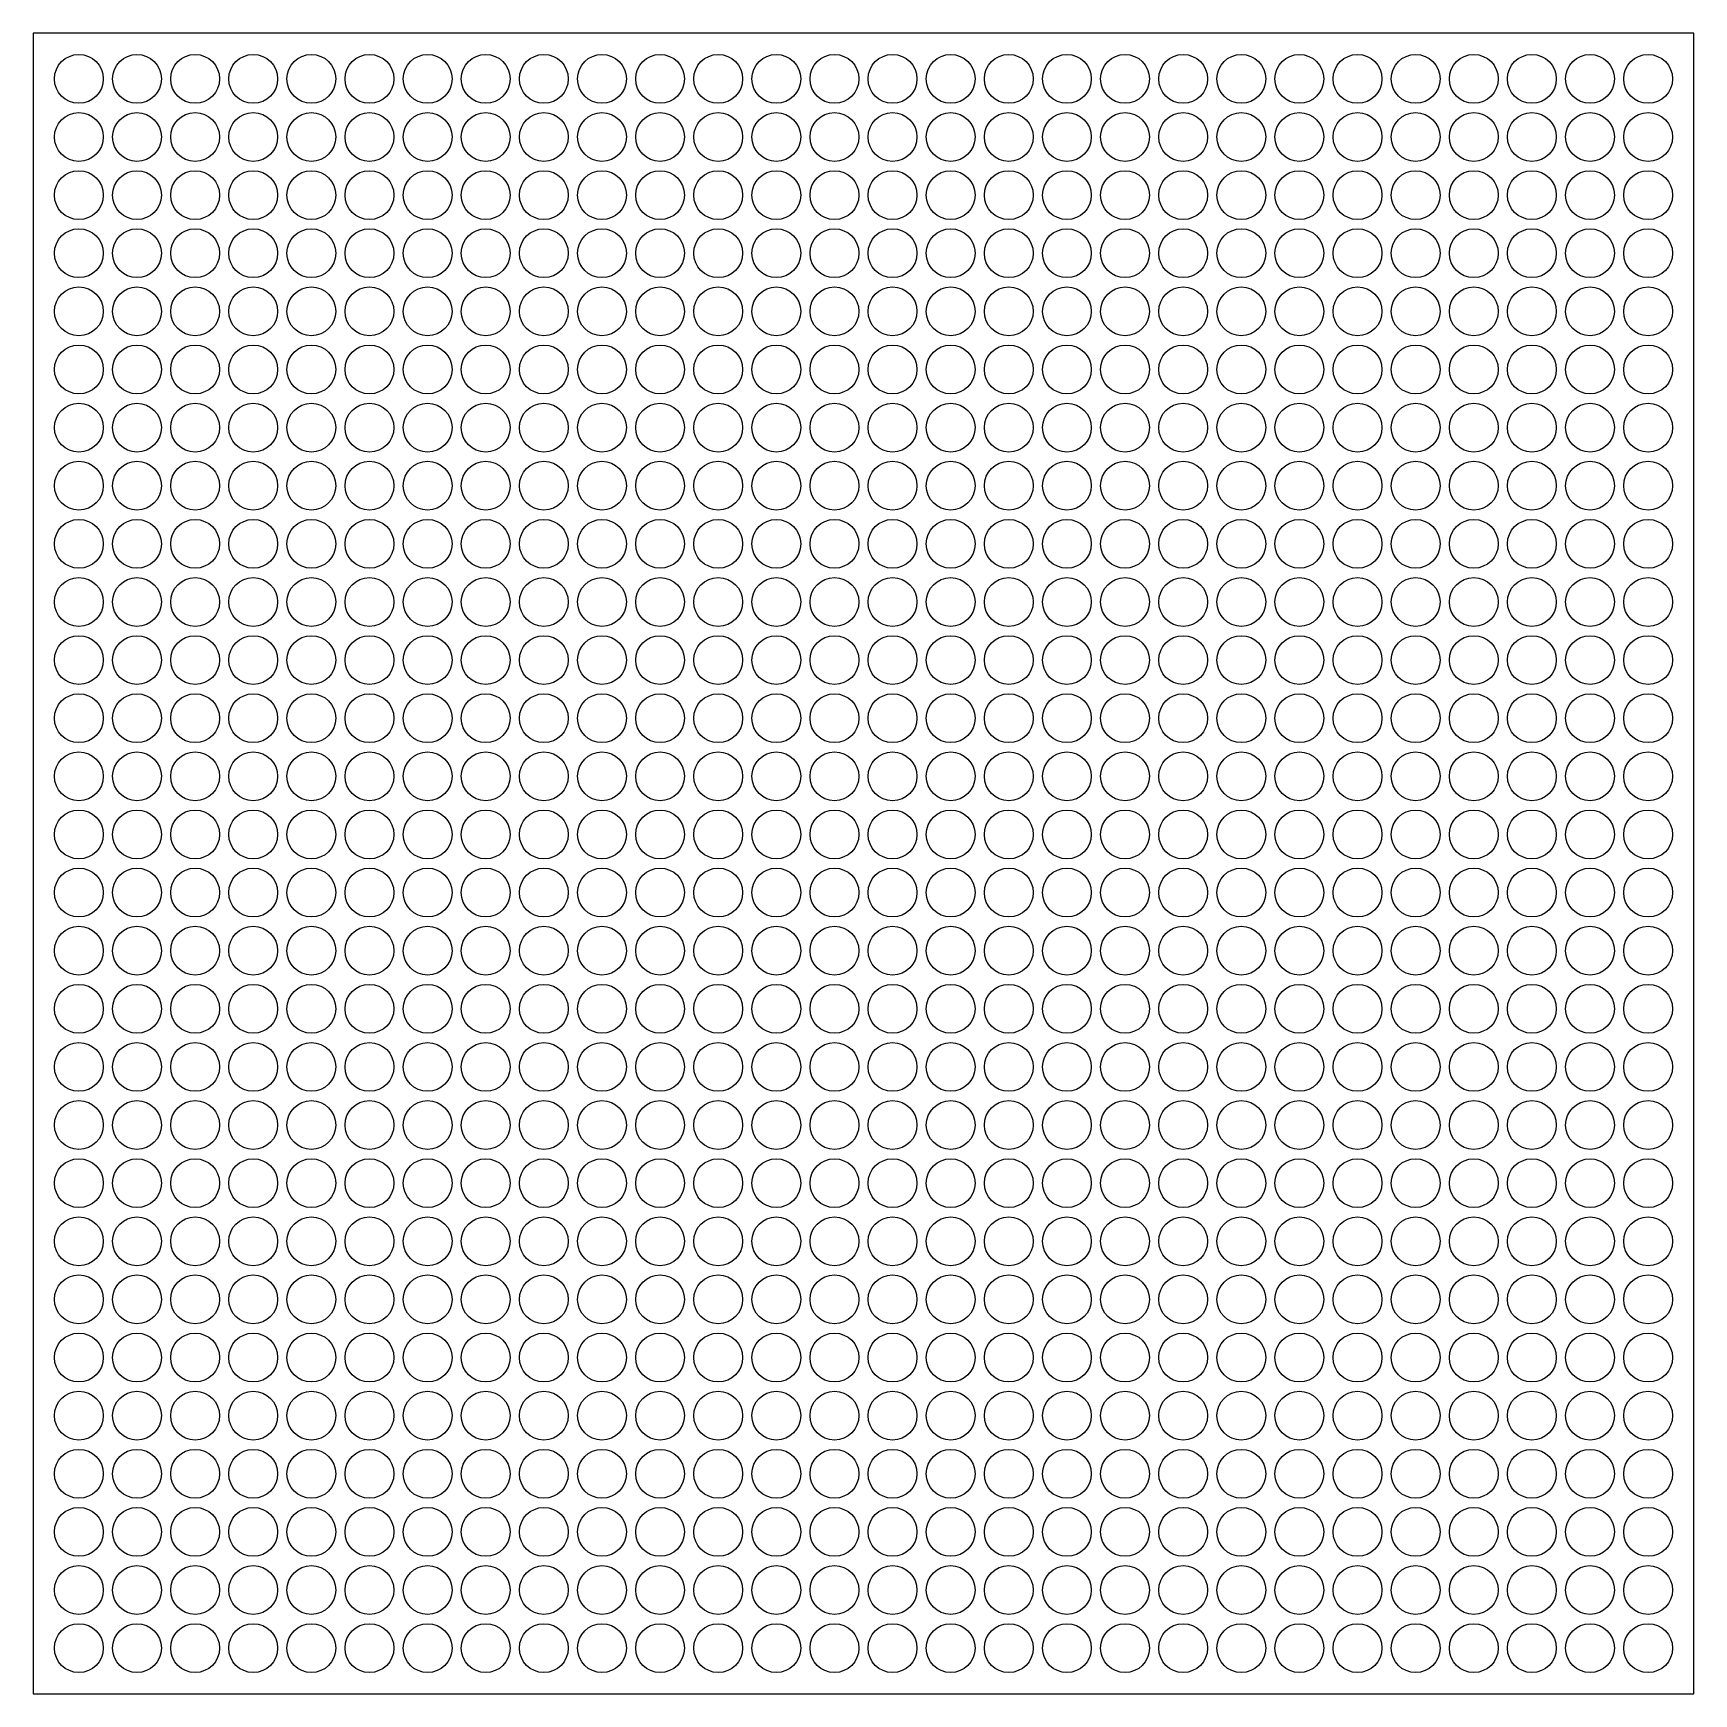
# Model space of a CAD drawing. Header units: millimetres. Extents: x 0 to 10, y 0 to 10.
import ezdxf

# ---------------------------------------------------------------- set-up
doc = ezdxf.new("R2010")
doc.units = ezdxf.units.MM

msp = doc.modelspace()

# ---------------------------------------------------------------- linework, layer by layer
msp.add_lwpolyline([(0, 0), (10, 0), (10, 10), (0, 10)], close=True)
for centre in [(0.275, 9.725), (0.625, 9.725), (0.975, 9.725), (1.325, 9.725), (1.675, 9.725), (2.025, 9.725), (2.375, 9.725), (2.725, 9.725), (3.075, 9.725), (3.425, 9.725), (3.775, 9.725), (4.125, 9.725), (4.475, 9.725), (4.825, 9.725), (5.175, 9.725), (5.525, 9.725), (5.875, 9.725), (6.225, 9.725), (6.575, 9.725), (6.925, 9.725), (7.275, 9.725), (7.625, 9.725), (7.975, 9.725), (8.325, 9.725), (8.675, 9.725), (9.025, 9.725), (9.375, 9.725), (9.725, 9.725), (0.275, 9.375), (0.625, 9.375), (0.975, 9.375), (1.325, 9.375), (1.675, 9.375), (2.025, 9.375), (2.375, 9.375), (2.725, 9.375), (3.075, 9.375), (3.425, 9.375), (3.775, 9.375), (4.125, 9.375), (4.475, 9.375), (4.825, 9.375), (5.175, 9.375), (5.525, 9.375), (5.875, 9.375), (6.225, 9.375), (6.575, 9.375), (6.925, 9.375), (7.275, 9.375), (7.625, 9.375), (7.975, 9.375), (8.325, 9.375), (8.675, 9.375), (9.025, 9.375), (9.375, 9.375), (9.725, 9.375), (0.275, 9.025), (0.625, 9.025), (0.975, 9.025), (1.325, 9.025), (1.675, 9.025), (2.025, 9.025), (2.375, 9.025), (2.725, 9.025), (3.075, 9.025), (3.425, 9.025), (3.775, 9.025), (4.125, 9.025), (4.475, 9.025), (4.825, 9.025), (5.175, 9.025), (5.525, 9.025), (5.875, 9.025), (6.225, 9.025), (6.575, 9.025), (6.925, 9.025), (7.275, 9.025), (7.625, 9.025), (7.975, 9.025), (8.325, 9.025), (8.675, 9.025), (9.025, 9.025), (9.375, 9.025), (9.725, 9.025), (0.275, 8.675), (0.625, 8.675), (0.975, 8.675), (1.325, 8.675), (1.675, 8.675), (2.025, 8.675), (2.375, 8.675), (2.725, 8.675), (3.075, 8.675), (3.425, 8.675), (3.775, 8.675), (4.125, 8.675), (4.475, 8.675), (4.825, 8.675), (5.175, 8.675), (5.525, 8.675), (5.875, 8.675), (6.225, 8.675), (6.575, 8.675), (6.925, 8.675), (7.275, 8.675), (7.625, 8.675), (7.975, 8.675), (8.325, 8.675), (8.675, 8.675), (9.025, 8.675), (9.375, 8.675), (9.725, 8.675), (0.275, 8.325), (0.625, 8.325), (0.975, 8.325), (1.325, 8.325), (1.675, 8.325), (2.025, 8.325), (2.375, 8.325), (2.725, 8.325), (3.075, 8.325), (3.425, 8.325), (3.775, 8.325), (4.125, 8.325), (4.475, 8.325), (4.825, 8.325), (5.175, 8.325), (5.525, 8.325), (5.875, 8.325), (6.225, 8.325), (6.575, 8.325), (6.925, 8.325), (7.275, 8.325), (7.625, 8.325), (7.975, 8.325), (8.325, 8.325), (8.675, 8.325), (9.025, 8.325), (9.375, 8.325), (9.725, 8.325), (0.275, 7.975), (0.625, 7.975), (0.975, 7.975), (1.325, 7.975), (1.675, 7.975), (2.025, 7.975), (2.375, 7.975), (2.725, 7.975), (3.075, 7.975), (3.425, 7.975), (3.775, 7.975), (4.125, 7.975), (4.475, 7.975), (4.825, 7.975), (5.175, 7.975), (5.525, 7.975), (5.875, 7.975), (6.225, 7.975), (6.575, 7.975), (6.925, 7.975), (7.275, 7.975), (7.625, 7.975), (7.975, 7.975), (8.325, 7.975), (8.675, 7.975), (9.025, 7.975), (9.375, 7.975), (9.725, 7.975), (0.275, 7.625), (0.625, 7.625), (0.975, 7.625), (1.325, 7.625), (1.675, 7.625), (2.025, 7.625), (2.375, 7.625), (2.725, 7.625), (3.075, 7.625), (3.425, 7.625), (3.775, 7.625), (4.125, 7.625), (4.475, 7.625), (4.825, 7.625), (5.175, 7.625), (5.525, 7.625), (5.875, 7.625), (6.225, 7.625), (6.575, 7.625), (6.925, 7.625), (7.275, 7.625), (7.625, 7.625), (7.975, 7.625), (8.325, 7.625), (8.675, 7.625), (9.025, 7.625), (9.375, 7.625), (9.725, 7.625), (0.275, 7.275), (0.625, 7.275), (0.975, 7.275), (1.325, 7.275), (1.675, 7.275), (2.025, 7.275), (2.375, 7.275), (2.725, 7.275), (3.075, 7.275), (3.425, 7.275), (3.775, 7.275), (4.125, 7.275), (4.475, 7.275), (4.825, 7.275), (5.175, 7.275), (5.525, 7.275), (5.875, 7.275), (6.225, 7.275), (6.575, 7.275), (6.925, 7.275), (7.275, 7.275), (7.625, 7.275), (7.975, 7.275), (8.325, 7.275), (8.675, 7.275), (9.025, 7.275), (9.375, 7.275), (9.725, 7.275), (0.275, 6.925), (0.625, 6.925), (0.975, 6.925), (1.325, 6.925), (1.675, 6.925), (2.025, 6.925), (2.375, 6.925), (2.725, 6.925), (3.075, 6.925), (3.425, 6.925), (3.775, 6.925), (4.125, 6.925), (4.475, 6.925), (4.825, 6.925), (5.175, 6.925), (5.525, 6.925), (5.875, 6.925), (6.225, 6.925), (6.575, 6.925), (6.925, 6.925), (7.275, 6.925), (7.625, 6.925), (7.975, 6.925), (8.325, 6.925), (8.675, 6.925), (9.025, 6.925), (9.375, 6.925), (9.725, 6.925), (0.275, 6.575), (0.625, 6.575), (0.975, 6.575), (1.325, 6.575), (1.675, 6.575), (2.025, 6.575), (2.375, 6.575), (2.725, 6.575), (3.075, 6.575), (3.425, 6.575), (3.775, 6.575), (4.125, 6.575), (4.475, 6.575), (4.825, 6.575), (5.175, 6.575), (5.525, 6.575), (5.875, 6.575), (6.225, 6.575), (6.575, 6.575), (6.925, 6.575), (7.275, 6.575), (7.625, 6.575), (7.975, 6.575), (8.325, 6.575), (8.675, 6.575), (9.025, 6.575), (9.375, 6.575), (9.725, 6.575), (0.275, 6.225), (0.625, 6.225), (0.975, 6.225), (1.325, 6.225), (1.675, 6.225), (2.025, 6.225), (2.375, 6.225), (2.725, 6.225), (3.075, 6.225), (3.425, 6.225), (3.775, 6.225), (4.125, 6.225), (4.475, 6.225), (4.825, 6.225), (5.175, 6.225), (5.525, 6.225), (5.875, 6.225), (6.225, 6.225), (6.575, 6.225), (6.925, 6.225), (7.275, 6.225), (7.625, 6.225), (7.975, 6.225), (8.325, 6.225), (8.675, 6.225), (9.025, 6.225), (9.375, 6.225), (9.725, 6.225), (0.275, 5.875), (0.625, 5.875), (0.975, 5.875), (1.325, 5.875), (1.675, 5.875), (2.025, 5.875), (2.375, 5.875), (2.725, 5.875), (3.075, 5.875), (3.425, 5.875), (3.775, 5.875), (4.125, 5.875), (4.475, 5.875), (4.825, 5.875), (5.175, 5.875), (5.525, 5.875), (5.875, 5.875), (6.225, 5.875), (6.575, 5.875), (6.925, 5.875), (7.275, 5.875), (7.625, 5.875), (7.975, 5.875), (8.325, 5.875), (8.675, 5.875), (9.025, 5.875), (9.375, 5.875), (9.725, 5.875), (0.275, 5.525), (0.625, 5.525), (0.975, 5.525), (1.325, 5.525), (1.675, 5.525), (2.025, 5.525), (2.375, 5.525), (2.725, 5.525), (3.075, 5.525), (3.425, 5.525), (3.775, 5.525), (4.125, 5.525), (4.475, 5.525), (4.825, 5.525), (5.175, 5.525), (5.525, 5.525), (5.875, 5.525), (6.225, 5.525), (6.575, 5.525), (6.925, 5.525), (7.275, 5.525), (7.625, 5.525), (7.975, 5.525), (8.325, 5.525), (8.675, 5.525), (9.025, 5.525), (9.375, 5.525), (9.725, 5.525), (0.275, 5.175), (0.625, 5.175), (0.975, 5.175), (1.325, 5.175), (1.675, 5.175), (2.025, 5.175), (2.375, 5.175), (2.725, 5.175), (3.075, 5.175), (3.425, 5.175), (3.775, 5.175), (4.125, 5.175), (4.475, 5.175), (4.825, 5.175), (5.175, 5.175), (5.525, 5.175), (5.875, 5.175), (6.225, 5.175), (6.575, 5.175), (6.925, 5.175), (7.275, 5.175), (7.625, 5.175), (7.975, 5.175), (8.325, 5.175), (8.675, 5.175), (9.025, 5.175), (9.375, 5.175), (9.725, 5.175), (0.275, 4.825), (0.625, 4.825), (0.975, 4.825), (1.325, 4.825), (1.675, 4.825), (2.025, 4.825), (2.375, 4.825), (2.725, 4.825), (3.075, 4.825), (3.425, 4.825), (3.775, 4.825), (4.125, 4.825), (4.475, 4.825), (4.825, 4.825), (5.175, 4.825), (5.525, 4.825), (5.875, 4.825), (6.225, 4.825), (6.575, 4.825), (6.925, 4.825), (7.275, 4.825), (7.625, 4.825), (7.975, 4.825), (8.325, 4.825), (8.675, 4.825), (9.025, 4.825), (9.375, 4.825), (9.725, 4.825), (0.275, 4.475), (0.625, 4.475), (0.975, 4.475), (1.325, 4.475), (1.675, 4.475), (2.025, 4.475), (2.375, 4.475), (2.725, 4.475), (3.075, 4.475), (3.425, 4.475), (3.775, 4.475), (4.125, 4.475), (4.475, 4.475), (4.825, 4.475), (5.175, 4.475), (5.525, 4.475), (5.875, 4.475), (6.225, 4.475), (6.575, 4.475), (6.925, 4.475), (7.275, 4.475), (7.625, 4.475), (7.975, 4.475), (8.325, 4.475), (8.675, 4.475), (9.025, 4.475), (9.375, 4.475), (9.725, 4.475), (0.275, 4.125), (0.625, 4.125), (0.975, 4.125), (1.325, 4.125), (1.675, 4.125), (2.025, 4.125), (2.375, 4.125), (2.725, 4.125), (3.075, 4.125), (3.425, 4.125), (3.775, 4.125), (4.125, 4.125), (4.475, 4.125), (4.825, 4.125), (5.175, 4.125), (5.525, 4.125), (5.875, 4.125), (6.225, 4.125), (6.575, 4.125), (6.925, 4.125), (7.275, 4.125), (7.625, 4.125), (7.975, 4.125), (8.325, 4.125), (8.675, 4.125), (9.025, 4.125), (9.375, 4.125), (9.725, 4.125), (0.275, 3.775), (0.625, 3.775), (0.975, 3.775), (1.325, 3.775), (1.675, 3.775), (2.025, 3.775), (2.375, 3.775), (2.725, 3.775), (3.075, 3.775), (3.425, 3.775), (3.775, 3.775), (4.125, 3.775), (4.475, 3.775), (4.825, 3.775), (5.175, 3.775), (5.525, 3.775), (5.875, 3.775), (6.225, 3.775), (6.575, 3.775), (6.925, 3.775), (7.275, 3.775), (7.625, 3.775), (7.975, 3.775), (8.325, 3.775), (8.675, 3.775), (9.025, 3.775), (9.375, 3.775), (9.725, 3.775), (0.275, 3.425), (0.625, 3.425), (0.975, 3.425), (1.325, 3.425), (1.675, 3.425), (2.025, 3.425), (2.375, 3.425), (2.725, 3.425), (3.075, 3.425), (3.425, 3.425), (3.775, 3.425), (4.125, 3.425), (4.475, 3.425), (4.825, 3.425), (5.175, 3.425), (5.525, 3.425), (5.875, 3.425), (6.225, 3.425), (6.575, 3.425), (6.925, 3.425), (7.275, 3.425), (7.625, 3.425), (7.975, 3.425), (8.325, 3.425), (8.675, 3.425), (9.025, 3.425), (9.375, 3.425), (9.725, 3.425), (0.275, 3.075), (0.625, 3.075), (0.975, 3.075), (1.325, 3.075), (1.675, 3.075), (2.025, 3.075), (2.375, 3.075), (2.725, 3.075), (3.075, 3.075), (3.425, 3.075), (3.775, 3.075), (4.125, 3.075), (4.475, 3.075), (4.825, 3.075), (5.175, 3.075), (5.525, 3.075), (5.875, 3.075), (6.225, 3.075), (6.575, 3.075), (6.925, 3.075), (7.275, 3.075), (7.625, 3.075), (7.975, 3.075), (8.325, 3.075), (8.675, 3.075), (9.025, 3.075), (9.375, 3.075), (9.725, 3.075), (0.275, 2.725), (0.625, 2.725), (0.975, 2.725), (1.325, 2.725), (1.675, 2.725), (2.025, 2.725), (2.375, 2.725), (2.725, 2.725), (3.075, 2.725), (3.425, 2.725), (3.775, 2.725), (4.125, 2.725), (4.475, 2.725), (4.825, 2.725), (5.175, 2.725), (5.525, 2.725), (5.875, 2.725), (6.225, 2.725), (6.575, 2.725), (6.925, 2.725), (7.275, 2.725), (7.625, 2.725), (7.975, 2.725), (8.325, 2.725), (8.675, 2.725), (9.025, 2.725), (9.375, 2.725), (9.725, 2.725), (0.275, 2.375), (0.625, 2.375), (0.975, 2.375), (1.325, 2.375), (1.675, 2.375), (2.025, 2.375), (2.375, 2.375), (2.725, 2.375), (3.075, 2.375), (3.425, 2.375), (3.775, 2.375), (4.125, 2.375), (4.475, 2.375), (4.825, 2.375), (5.175, 2.375), (5.525, 2.375), (5.875, 2.375), (6.225, 2.375), (6.575, 2.375), (6.925, 2.375), (7.275, 2.375), (7.625, 2.375), (7.975, 2.375), (8.325, 2.375), (8.675, 2.375), (9.025, 2.375), (9.375, 2.375), (9.725, 2.375), (0.275, 2.025), (0.625, 2.025), (0.975, 2.025), (1.325, 2.025), (1.675, 2.025), (2.025, 2.025), (2.375, 2.025), (2.725, 2.025), (3.075, 2.025), (3.425, 2.025), (3.775, 2.025), (4.125, 2.025), (4.475, 2.025), (4.825, 2.025), (5.175, 2.025), (5.525, 2.025), (5.875, 2.025), (6.225, 2.025), (6.575, 2.025), (6.925, 2.025), (7.275, 2.025), (7.625, 2.025), (7.975, 2.025), (8.325, 2.025), (8.675, 2.025), (9.025, 2.025), (9.375, 2.025), (9.725, 2.025), (0.275, 1.675), (0.625, 1.675), (0.975, 1.675), (1.325, 1.675), (1.675, 1.675), (2.025, 1.675), (2.375, 1.675), (2.725, 1.675), (3.075, 1.675), (3.425, 1.675), (3.775, 1.675), (4.125, 1.675), (4.475, 1.675), (4.825, 1.675), (5.175, 1.675), (5.525, 1.675), (5.875, 1.675), (6.225, 1.675), (6.575, 1.675), (6.925, 1.675), (7.275, 1.675), (7.625, 1.675), (7.975, 1.675), (8.325, 1.675), (8.675, 1.675), (9.025, 1.675), (9.375, 1.675), (9.725, 1.675), (0.275, 1.325), (0.625, 1.325), (0.975, 1.325), (1.325, 1.325), (1.675, 1.325), (2.025, 1.325), (2.375, 1.325), (2.725, 1.325), (3.075, 1.325), (3.425, 1.325), (3.775, 1.325), (4.125, 1.325), (4.475, 1.325), (4.825, 1.325), (5.175, 1.325), (5.525, 1.325), (5.875, 1.325), (6.225, 1.325), (6.575, 1.325), (6.925, 1.325), (7.275, 1.325), (7.625, 1.325), (7.975, 1.325), (8.325, 1.325), (8.675, 1.325), (9.025, 1.325), (9.375, 1.325), (9.725, 1.325), (0.275, 0.975), (0.625, 0.975), (0.975, 0.975), (1.325, 0.975), (1.675, 0.975), (2.025, 0.975), (2.375, 0.975), (2.725, 0.975), (3.075, 0.975), (3.425, 0.975), (3.775, 0.975), (4.125, 0.975), (4.475, 0.975), (4.825, 0.975), (5.175, 0.975), (5.525, 0.975), (5.875, 0.975), (6.225, 0.975), (6.575, 0.975), (6.925, 0.975), (7.275, 0.975), (7.625, 0.975), (7.975, 0.975), (8.325, 0.975), (8.675, 0.975), (9.025, 0.975), (9.375, 0.975), (9.725, 0.975), (0.275, 0.625), (0.625, 0.625), (0.975, 0.625), (1.325, 0.625), (1.675, 0.625), (2.025, 0.625), (2.375, 0.625), (2.725, 0.625), (3.075, 0.625), (3.425, 0.625), (3.775, 0.625), (4.125, 0.625), (4.475, 0.625), (4.825, 0.625), (5.175, 0.625), (5.525, 0.625), (5.875, 0.625), (6.225, 0.625), (6.575, 0.625), (6.925, 0.625), (7.275, 0.625), (7.625, 0.625), (7.975, 0.625), (8.325, 0.625), (8.675, 0.625), (9.025, 0.625), (9.375, 0.625), (9.725, 0.625), (0.275, 0.275), (0.625, 0.275), (0.975, 0.275), (1.325, 0.275), (1.675, 0.275), (2.025, 0.275), (2.375, 0.275), (2.725, 0.275), (3.075, 0.275), (3.425, 0.275), (3.775, 0.275), (4.125, 0.275), (4.475, 0.275), (4.825, 0.275), (5.175, 0.275), (5.525, 0.275), (5.875, 0.275), (6.225, 0.275), (6.575, 0.275), (6.925, 0.275), (7.275, 0.275), (7.625, 0.275), (7.975, 0.275), (8.325, 0.275), (8.675, 0.275), (9.025, 0.275), (9.375, 0.275), (9.725, 0.275)]:
    msp.add_circle(centre, 0.147)

doc.saveas('drawing.dxf')
